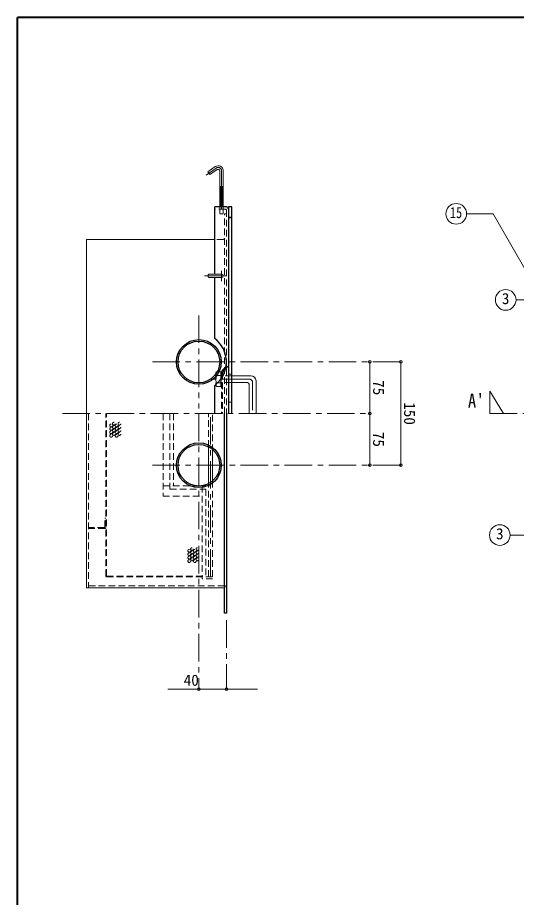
# Model space of a CAD drawing. Units: millimetres at full size, sheet at 1:8. Extents: x -1700 to 1540, y -1124 to 1124.
# Drawn here: x -1700 to -976, y -154 to 1124 of the extents above; entities that cross this region are included whole.
import ezdxf
from ezdxf.enums import TextEntityAlignment as Align

# ---------------------------------------------------------------- set-up
doc = ezdxf.new("R2010")
doc.units = ezdxf.units.MM
doc.header["$LTSCALE"] = 8
doc.header["$PDMODE"] = 32
doc.header["$PDSIZE"] = 4
doc.linetypes.add('CHAIN1', pattern=[8, 5, -1, 1, -1])
doc.linetypes.add('DASHED1', pattern=[1.8, 1.2, -0.6])
doc.layers.add('0-A', color=4, linetype='Continuous', lineweight=9)
doc.styles.add('ＭＳ ゴシック', font='')
doc.styles.get('ＭＳ ゴシック').set_extended_font_data('MS Gothic')

msp = doc.modelspace()

# ---------------------------------------------------------------- linework, layer by layer
at = {"layer": '0-A', "color": 1, "lineweight": 40}
for p in [(-1699.837, -1123.985), (1540.163, 1124.015)]:
    msp.add_line(p, (-1699.837, 1124.015), dxfattribs=at)
at = {"layer": '0-A', "color": 7, "lineweight": 18}
for p, q in [((-1413.139, 907.554), (-1423.768, 900.111)), ((-1406.337, 901.41), (-1406.337, 849.015)), ((-1401.337, 901.41), (-1401.337, 849.015)), ((-1048.393, 839.082), (-1010.009, 839.082)), ((-958.562, 749.972), (-1010.009, 839.082)), ((-1403.837, 751.515), (-1422.335, 751.515)), ((-1403.837, 746.515), (-1422.335, 746.515)), ((-976.636, 714.099), (-933.43, 714.099)), ((-1599.837, 296.015), (-1599.837, 549.015)), ((-985.166, 372.61), (-944.743, 372.61)), ((-1401.337, 296.015), (-1599.837, 296.015))]:
    msp.add_line(p, q, dxfattribs=at)
at = {"layer": '0-A', "linetype": 'CHAIN1'}
for p, q in [((-1411.705, 905.506), (-1426.43, 895.195)), ((-1403.837, 901.41), (-1403.837, 839.015)), ((-1403.837, 741.515), (-1403.837, 756.515)), ((-1396.337, 749.015), (-1428.768, 749.015)), ((-1436.837, 691.515), (-1436.837, 556.515)), ((-1504.337, 624.015), (-1143.837, 624.015)), ((-1363.837, 599.015), (-1422.337, 599.015)), ((-1358.837, 594.015), (-1358.837, 549.015)), ((-1634.837, 549.015), (-1188.837, 549.015)), ((-1436.837, 549.015), (-1436.837, 149.015)), ((-1419.837, 312.015), (-1419.837, 549.015)), ((-1014.837, 549.015), (550.163, 549.015)), ((-1504.337, 474.015), (-1143.837, 474.015)), ((-1396.837, 249.015), (-1396.837, 149.015))]:
    msp.add_line(p, q, dxfattribs=at)
at = {"layer": '0-A'}
for p, q in [((-1401.337, 878.914), (-1406.337, 878.914)), ((-1406.337, 878.043), (-1401.337, 878.452)), ((-1406.337, 877.04), (-1401.337, 877.449)), ((-1406.337, 876.037), (-1401.337, 876.445)), ((-1406.337, 875.033), (-1401.337, 875.442)), ((-1406.337, 874.03), (-1401.337, 874.439)), ((-1406.337, 873.027), (-1401.337, 873.435)), ((-1406.337, 872.023), (-1401.337, 872.432)), ((-1406.337, 871.02), (-1401.337, 871.429)), ((-1406.337, 870.017), (-1401.337, 870.425)), ((-1406.337, 869.013), (-1401.337, 869.422)), ((-1406.337, 868.01), (-1401.337, 868.419)), ((-1406.337, 867.007), (-1401.337, 867.415)), ((-1406.337, 866.003), (-1401.337, 866.412)), ((-1406.337, 865), (-1401.337, 865.409)), ((-1406.337, 863.997), (-1401.337, 864.405)), ((-1406.337, 862.993), (-1401.337, 863.402)), ((-1406.337, 861.99), (-1401.337, 862.399)), ((-1406.337, 860.987), (-1401.337, 861.395)), ((-1406.337, 859.983), (-1401.337, 860.392)), ((-1406.337, 858.98), (-1401.337, 859.389)), ((-1406.337, 857.977), (-1401.337, 858.385)), ((-1406.337, 856.973), (-1401.337, 857.382)), ((-1406.337, 855.97), (-1401.337, 856.379)), ((-1406.337, 854.967), (-1401.337, 855.375)), ((-1406.337, 853.963), (-1401.337, 854.372)), ((-1406.337, 852.96), (-1401.337, 853.369)), ((-1406.337, 851.957), (-1401.337, 852.365)), ((-1406.337, 850.954), (-1401.337, 851.362)), ((-1406.337, 849.95), (-1401.337, 850.359)), ((-1405.504, 849.015), (-1401.337, 849.355)), ((-1413.837, 802.015), (-1599.837, 802.015)), ((-1599.837, 549.015), (-1599.837, 802.015)), ((-1188.837, 549.015), (-1188.837, 624.015)), ((-1143.837, 624.015), (-1143.837, 474.015)), ((-1361.337, 604.015), (-1388.837, 604.015)), ((-1366.337, 594.015), (-1388.837, 594.015)), ((-1363.837, 591.515), (-1363.837, 549.015)), ((-1353.837, 596.515), (-1353.837, 549.015)), ((-1188.837, 474.015), (-1188.837, 549.015)), ((-1422.837, 500.83), (-1422.837, 447.2)), ((-1416.837, 496.71), (-1416.837, 451.32)), ((-1351.837, 149.015), (-1481.837, 149.015))]:
    msp.add_line(p, q, dxfattribs=at)
at = {"layer": '0-A', "color": 5, "lineweight": 25}
for p, q in [((-1396.837, 849.015), (-1413.837, 849.015)), ((-1413.837, 751.515), (-1413.837, 849.015)), ((-1393.837, 849.015), (-1393.837, 549.015)), ((-1388.837, 849.015), (-1393.837, 849.015)), ((-1388.837, 549.015), (-1388.837, 849.015)), ((-1413.837, 658.264), (-1413.837, 746.515)), ((-1413.837, 549.015), (-1413.837, 589.766)), ((-1399.837, 259.015), (-1399.837, 549.015)), ((-1396.837, 549.015), (-1396.837, 259.015)), ((-1396.837, 259.015), (-1399.837, 259.015))]:
    msp.add_line(p, q, dxfattribs=at)
at = {"layer": '0-A', "color": 7, "linetype": 'DASHED1', "lineweight": 18}
for p, q in [((-1398.337, 846.015), (-1413.837, 846.015)), ((-1396.837, 844.515), (-1396.837, 549.015)), ((-1388.837, 834.015), (-1393.837, 834.015))]:
    msp.add_line(p, q, dxfattribs=at)
at = {"layer": '0-A', "linetype": 'DASHED1'}
for p, q in [((-1406.337, 849.015), (-1406.337, 839.015)), ((-1401.337, 849.015), (-1401.337, 839.015)), ((-1401.337, 839.015), (-1406.337, 839.015)), ((-1396.837, 839.015), (-1399.837, 839.015)), ((-1399.837, 549.015), (-1399.837, 839.015)), ((-1389.337, 833.015), (-1393.837, 833.015)), ((-1389.337, 833.015), (-1389.337, 549.015)), ((-1401.337, 802.015), (-1413.837, 802.015)), ((-1402.958, 611.394), (-1393.837, 620.515)), ((-1401.458, 610.772), (-1393.837, 618.394)), ((-1411.837, 609.515), (-1412.337, 608.015)), ((-1412.337, 608.015), (-1412.337, 590.015)), ((-1412.337, 608.015), (-1411.837, 604.515)), ((-1404.837, 609.515), (-1411.837, 609.515)), ((-1411.837, 609.515), (-1411.837, 588.515)), ((-1404.837, 604.515), (-1411.837, 604.515)), ((-1404.837, 609.515), (-1404.837, 588.515)), ((-1404.337, 608.015), (-1404.337, 590.015)), ((-1388.837, 604.015), (-1404.337, 604.015)), ((-1403.837, 609.272), (-1403.837, 549.015)), ((-1402.337, 605.015), (-1403.837, 605.015)), ((-1402.337, 608.651), (-1402.337, 549.015)), ((-1389.337, 606.015), (-1393.837, 606.015)), ((-1411.837, 588.515), (-1412.337, 590.015)), ((-1404.837, 593.515), (-1411.837, 593.515)), ((-1404.837, 588.515), (-1411.837, 588.515)), ((-1404.337, 599.015), (-1404.837, 593.515)), ((-1404.837, 593.515), (-1404.337, 590.015)), ((-1404.337, 590.015), (-1404.837, 588.515)), ((-1388.837, 594.015), (-1404.337, 594.015)), ((-1402.337, 593.015), (-1403.837, 593.015)), ((-1389.337, 565.598), (-1393.837, 565.598)), ((-1596.837, 549.015), (-1596.837, 296.015)), ((-1571.837, 313.015), (-1571.837, 549.015)), ((-1570.837, 313.515), (-1570.837, 549.015)), ((-1488.837, 549.015), (-1488.837, 429.015)), ((-1473.837, 549.015), (-1473.837, 444.015)), ((-1422.837, 500.83), (-1422.837, 549.015)), ((-1416.837, 451.32), (-1416.837, 549.015)), ((-1422.837, 312.015), (-1422.837, 447.2)), ((-1416.837, 451.32), (-1416.837, 309.015)), ((-1488.837, 444.015), (-1416.837, 444.015)), ((-1431.837, 444.015), (-1431.837, 309.015)), ((-1488.837, 429.015), (-1431.837, 429.015)), ((-1571.837, 397.015), (-1573.337, 397.015)), ((-1573.337, 384.265), (-1573.337, 397.015)), ((-1574.087, 383.515), (-1596.837, 383.515)), ((-1573.337, 382.015), (-1596.837, 382.015)), ((-1570.837, 312.015), (-1416.837, 312.015)), ((-1570.337, 313.015), (-1426.837, 313.015)), ((-1416.837, 309.015), (-1431.837, 309.015)), ((-1399.837, 299.015), (-1596.837, 299.015))]:
    msp.add_line(p, q, dxfattribs=at)
at = {"layer": '0-A', "color": 7, "lineweight": 18}
msp.add_lwpolyline([(-1410.271, 903.458), (-1420.901, 896.015), (-1423.768, 900.111)], dxfattribs=at)
at = {"layer": '0-A', "linetype": 'DASHED1'}
for points in [[(-1411.837, 604.515), (-1412.337, 599.015), (-1411.837, 593.515), (-1412.337, 590.015)], [(-1404.837, 609.515), (-1404.337, 608.015), (-1404.837, 604.515), (-1404.337, 599.015)], [(-1478.837, 549.015), (-1478.837, 439.015), (-1426.837, 439.015), (-1426.837, 312.015)]]:
    msp.add_lwpolyline(points, dxfattribs=at)
at = {"layer": '0-A', "linetype": 'CHAIN1'}
msp.add_lwpolyline([(-1014.837, 549.015), (-1014.837, 581.515), (-994.837, 549.015)], dxfattribs=at)
at = {"layer": '0-A', "color": 7, "lineweight": 18}
for centre in [(-1063.393, 839.082), (-991.636, 714.099), (-1000.166, 372.61)]:
    msp.add_circle(centre, 15, dxfattribs=at)
at = {"layer": '0-A', "color": 5, "lineweight": 25}
for centre, radius in [((-1436.837, 624.015), 32.5), ((-1436.837, 624.015), 30.25), ((-1436.837, 474.015), 32.5), ((-1436.837, 474.015), 30.25)]:
    msp.add_circle(centre, radius, dxfattribs=at)
at = {"layer": '0-A', "linetype": 'DASHED1'}
for centre in [(-1564.128, 531.838), (-1564.128, 526.838), (-1564.128, 521.838), (-1560.128, 534.338), (-1560.128, 529.338), (-1560.128, 524.338), (-1556.128, 531.838), (-1556.128, 526.838), (-1556.128, 521.838), (-1552.128, 534.338), (-1552.128, 529.338), (-1552.128, 524.338), (-1564.128, 516.838), (-1560.128, 519.338), (-1556.128, 516.838), (-1552.128, 519.338), (-1450.782, 349.798), (-1450.782, 344.798), (-1446.782, 352.298), (-1446.782, 347.298), (-1442.782, 349.798), (-1442.782, 344.798), (-1438.782, 352.298), (-1438.782, 347.298), (-1450.782, 339.798), (-1450.782, 334.798), (-1446.782, 342.298), (-1446.782, 337.298), (-1442.782, 339.798), (-1442.782, 334.798), (-1438.782, 342.298), (-1438.782, 337.298)]:
    msp.add_circle(centre, 2, dxfattribs=at)
at = {"layer": '0-A', "color": 7, "lineweight": 18}
for centre, radius, start, end in [((-1408.837, 901.41), 7.5, 0, 125), ((-1408.837, 901.41), 2.5, 0, 125), ((-1403.837, 749.015), 2.5, 270, 90), ((-1401.337, 294.515), 1.5, 0, 90)]:
    msp.add_arc(centre, radius, start, end, dxfattribs=at)
at = {"layer": '0-A', "linetype": 'CHAIN1'}
for centre, end in [((-1408.837, 901.41), 125), ((-1363.837, 594.015), 90)]:
    msp.add_arc(centre, 5, 0, end, dxfattribs=at)
at = {"layer": '0-A', "color": 7, "linetype": 'DASHED1', "lineweight": 18}
msp.add_arc((-1398.337, 844.515), 1.5, 0, 90, dxfattribs=at)
at = {"layer": '0-A', "color": 5, "lineweight": 25}
for centre, radius, start, end in [((-1396.837, 846.015), 3, 0, 90), ((-1439.837, 624.015), 43, 307.20374, 52.79626)]:
    msp.add_arc(centre, radius, start, end, dxfattribs=at)
at = {"layer": '0-A', "linetype": 'DASHED1'}
for centre, radius, start, end in [((-1401.337, 803.515), 1.5, 270, 0), ((-1400.837, 609.272), 3, 135, 180), ((-1399.337, 608.651), 3, 135, 180), ((-1574.087, 384.265), 0.75, 270, 0), ((-1573.337, 383.515), 1.5, 270, 0), ((-1570.837, 313.015), 1, 180, 270), ((-1570.337, 313.515), 0.5, 180, 270), ((-1399.837, 296.015), 3, 0, 90)]:
    msp.add_arc(centre, radius, start, end, dxfattribs=at)
at = {"layer": '0-A'}
for centre, radius in [((-1361.337, 596.515), 7.5), ((-1366.337, 591.515), 2.5)]:
    msp.add_arc(centre, radius, 0, 90, dxfattribs=at)
at = {"layer": '0-A', "color": 7, "lineweight": 18}
msp.add_ellipse((-1422.324, 749.015), major_axis=(0, -2.5), ratio=0.57, start_param=3.14159265, end_param=6.28318531, dxfattribs=at)
at = {"layer": '0-A', "color": 1}
for p in [(-1188.837, 624.015), (-1143.837, 624.015), (-1188.837, 549.015), (-1188.837, 474.015), (-1143.837, 474.015), (-1436.837, 149.015), (-1396.837, 149.015)]:
    msp.add_point(p, dxfattribs=at)

# ---------------------------------------------------------------- texts
at = {"layer": '0-A', "color": 7, "style": 'ＭＳ ゴシック'}
for s, height, width, p in [('15', 16.13, 0.8, (-1072.393, 828.082)), ("A'", 20.53, 0.85, (-1046.337, 551.265))]:
    msp.add_text(s, height=height, dxfattribs=dict(at, width=width)).set_placement(p, align=Align.BOTTOM_LEFT)
for s, p in [('3', (-997.136, 703.099)), ('3', (-1005.666, 361.61)), ('40', (-1458.837, 149.015))]:
    msp.add_text(s, height=16.13, dxfattribs=at).set_placement(p, align=Align.BOTTOM_LEFT)
for s, p in [('75', (-1188.837, 597.515)), ('150', (-1143.837, 565.515)), ('75', (-1188.837, 522.515))]:
    msp.add_text(s, height=16.13, rotation=270, dxfattribs=at).set_placement(p, align=Align.BOTTOM_LEFT)

doc.saveas('drawing.dxf')
